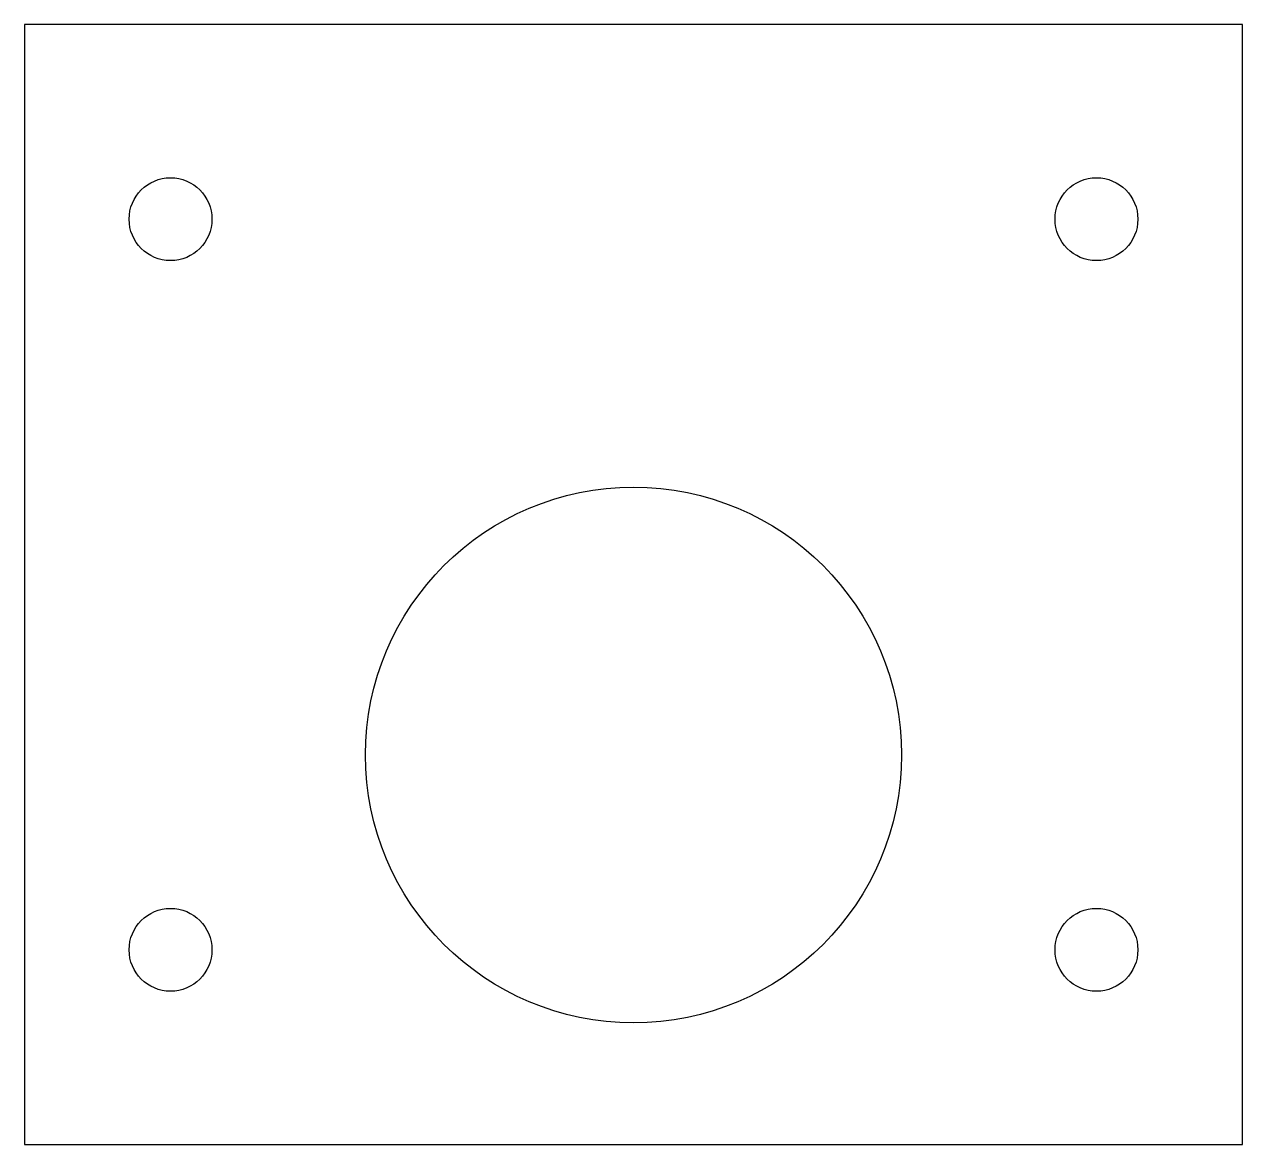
# Model space of a CAD drawing. Header units: metres. Extents: x -25 to 25, y -16 to 30.
import ezdxf

# ---------------------------------------------------------------- set-up
doc = ezdxf.new("R2010")
doc.units = ezdxf.units.M

msp = doc.modelspace()

# ---------------------------------------------------------------- linework, layer by layer
at = {"layer": 'CONTOUR'}
for p, q in [((25, 30), (-25, 30)), ((-25, 30), (-25, -16)), ((25, -16), (25, 30)), ((-25, -16), (25, -16))]:
    msp.add_line(p, q, dxfattribs=at)
at = {"layer": 'TROUS'}
for centre, radius in [((-19, 22), 1.7), ((19, 22), 1.7), ((0, 0), 11), ((-19, -8), 1.7), ((19, -8), 1.7)]:
    msp.add_circle(centre, radius, dxfattribs=at)

doc.saveas('drawing.dxf')
